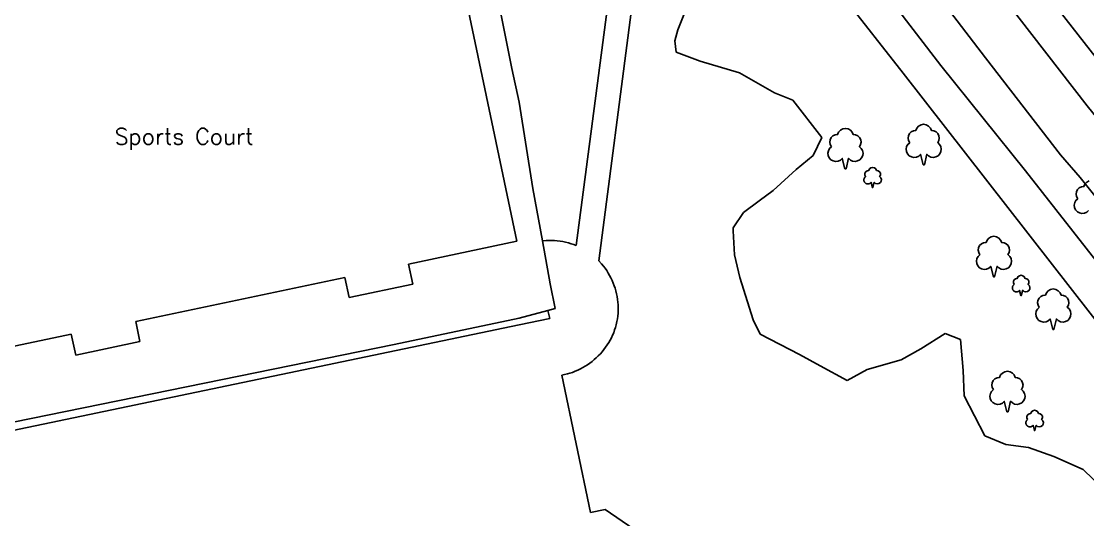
# Model space of a CAD drawing. Extents: x 427500 to 429848, y 434500 to 436505.
# Drawn here: x 428963.1 to 429042.1, y 435318.5 to 435355.4 of the extents above; entities that cross this region are included whole.
import ezdxf

# ---------------------------------------------------------------- set-up
doc = ezdxf.new("R2010")
doc.units = 0
doc.layers.add('LPTIP_Ex_Base', color=8, linetype='Continuous')
doc.styles.add('MtXpl_Romans', font='romans__.ttf')

msp = doc.modelspace()

# ---------------------------------------------------------------- linework, layer by layer
at = {"layer": 'LPTIP_Ex_Base', "color": 251, "true_color": 0x636466}
for p, q in [((429028.45, 435351.55), (429014.98, 435368.78)), ((428994.55, 435364.151), (428999.831, 435339.096)), ((428998.372, 435357.363), (428999.45, 435351.9)), ((429004.23, 435338.77), (429006.642, 435357.327)), ((429005.89, 435337.65), (429008.29, 435356.07)), ((429011.753, 435354.771), (429012.293, 435356.124)), ((429011.534, 435353.937), (429011.753, 435354.771)), ((429011.628, 435353.099), (429011.534, 435353.937)), ((429013.398, 435352.449), (429011.628, 435353.099)), ((428999.45, 435351.9), (429000, 435349.4)), ((429016.315, 435351.576), (429013.398, 435352.449)), ((429018.911, 435350.08), (429016.315, 435351.576)), ((429051.15, 435322.35), (429028.45, 435351.55)), ((429000, 435349.4), (429001, 435343)), ((429020.264, 435349.54), (429018.911, 435350.08)), ((429022.426, 435346.794), (429020.264, 435349.54)), ((429021.781, 435345.442), (429022.426, 435346.794)), ((429020.513, 435344.412), (429021.781, 435345.442)), ((429018.821, 435342.865), (429020.513, 435344.412)), ((429001, 435343), (429001.72, 435339.12)), ((429017.776, 435342.089), (429018.821, 435342.865)), ((429016.604, 435341.219), (429017.776, 435342.089)), ((429015.858, 435340.078), (429016.604, 435341.219)), ((429015.855, 435339.869), (429015.858, 435340.078)), ((429001.72, 435339.12), (429001.99, 435339.14)), ((429001.72, 435339.12), (429002.3, 435335.95)), ((429001.99, 435339.14), (429002.2, 435339.15)), ((429002.2, 435339.15), (429002.41, 435339.15)), ((429002.41, 435339.15), (429002.62, 435339.14)), ((429002.62, 435339.14), (429002.82, 435339.13)), ((429002.82, 435339.13), (429003.03, 435339.1)), ((429015.937, 435338.09), (429015.855, 435339.869)), ((428999.831, 435339.096), (428991.803, 435337.404)), ((429003.03, 435339.1), (429003.24, 435339.07)), ((429003.24, 435339.07), (429003.44, 435339.02)), ((429003.44, 435339.02), (429003.64, 435338.97)), ((429003.64, 435338.97), (429003.84, 435338.91)), ((429003.84, 435338.91), (429004.04, 435338.85)), ((429004.04, 435338.85), (429004.23, 435338.77)), ((429005.89, 435337.65), (429006.1, 435337.42)), ((429016.335, 435336.412), (429015.937, 435338.09)), ((428991.803, 435337.404), (428992.115, 435335.926)), ((429006.1, 435337.42), (429006.24, 435337.26)), ((429006.24, 435337.26), (429006.36, 435337.09)), ((429006.36, 435337.09), (429006.48, 435336.92)), ((429006.48, 435336.92), (429006.59, 435336.74)), ((429006.59, 435336.74), (429006.69, 435336.56)), ((428987.088, 435336.418), (428971.595, 435333.153)), ((428987.402, 435334.933), (428987.088, 435336.418)), ((429002.3, 435335.95), (429002.66, 435334.1)), ((429006.69, 435336.56), (429006.79, 435336.38)), ((429006.79, 435336.38), (429006.88, 435336.19)), ((429006.88, 435336.19), (429006.96, 435336)), ((429006.96, 435336), (429007.03, 435335.8)), ((429017.341, 435333.262), (429016.335, 435336.412)), ((428992.115, 435335.926), (428987.402, 435334.933)), ((429007.03, 435335.8), (429007.1, 435335.61)), ((429007.1, 435335.61), (429007.16, 435335.41)), ((429007.16, 435335.41), (429007.21, 435335.2)), ((429007.21, 435335.2), (429007.25, 435335)), ((429007.25, 435335), (429007.28, 435334.79)), ((429007.28, 435334.79), (429007.31, 435334.59)), ((429007.31, 435334.59), (429007.32, 435334.38)), ((429007.32, 435334.38), (429007.33, 435334.17)), ((429002.13, 435333.96), (429000, 435333.4)), ((429002.66, 435334.1), (429002.13, 435333.96)), ((429002.28, 435333.38), (429002.13, 435333.96)), ((429007.32, 435333.76), (429007.3, 435333.55)), ((429007.33, 435333.97), (429007.32, 435333.76)), ((429007.33, 435334.17), (429007.33, 435333.97)), ((428958.72, 435324.3), (429000, 435332.9)), ((428971.595, 435333.153), (428971.908, 435331.669)), ((429000, 435333.4), (428990.75, 435331.45)), ((429000, 435332.9), (429002.28, 435333.38)), ((429007.19, 435332.91), (429007.13, 435332.71)), ((429007.24, 435333.14), (429007.19, 435332.91)), ((429007.28, 435333.34), (429007.24, 435333.14)), ((429007.3, 435333.55), (429007.28, 435333.34)), ((429017.851, 435332.209), (429017.341, 435333.262)), ((428966.823, 435332.207), (428958.851, 435330.527)), ((428967.148, 435330.665), (428966.823, 435332.207)), ((429006.92, 435332.13), (429006.83, 435331.95)), ((429007, 435332.32), (429006.92, 435332.13)), ((429007.07, 435332.52), (429007, 435332.32)), ((429007.13, 435332.71), (429007.07, 435332.52)), ((429020.76, 435330.709), (429017.851, 435332.209)), ((429031.552, 435332.247), (429029.76, 435331.119)), ((429032.697, 435331.815), (429031.552, 435332.247)), ((428990.75, 435331.45), (428958.4, 435324.84)), ((428971.908, 435331.669), (428967.148, 435330.665)), ((429006.4, 435331.24), (429006.27, 435331.07)), ((429006.52, 435331.41), (429006.4, 435331.24)), ((429006.63, 435331.58), (429006.52, 435331.41)), ((429006.73, 435331.76), (429006.63, 435331.58)), ((429006.83, 435331.95), (429006.73, 435331.76)), ((429032.877, 435329.512), (429032.697, 435331.815)), ((429005.71, 435330.46), (429005.56, 435330.32)), ((429005.86, 435330.61), (429005.71, 435330.46)), ((429006.01, 435330.76), (429005.86, 435330.61)), ((429006.14, 435330.91), (429006.01, 435330.76)), ((429006.27, 435331.07), (429006.14, 435330.91)), ((429022.291, 435329.874), (429020.76, 435330.709)), ((429029.76, 435331.119), (429028.285, 435330.301)), ((429004.53, 435329.63), (429004.34, 435329.54)), ((429004.71, 435329.73), (429004.53, 435329.63)), ((429004.89, 435329.83), (429004.71, 435329.73)), ((429005.06, 435329.94), (429004.89, 435329.83)), ((429005.23, 435330.06), (429005.06, 435329.94)), ((429005.4, 435330.19), (429005.23, 435330.06)), ((429005.56, 435330.32), (429005.4, 435330.19)), ((429024.292, 435328.782), (429022.291, 435329.874)), ((429028.285, 435330.301), (429025.766, 435329.6)), ((429003.36, 435329.21), (429003.16, 435329.17)), ((429003.16, 435329.17), (429005.28, 435318.99)), ((429003.57, 435329.26), (429003.36, 435329.21)), ((429003.76, 435329.32), (429003.57, 435329.26)), ((429003.96, 435329.38), (429003.76, 435329.32)), ((429004.15, 435329.46), (429003.96, 435329.38)), ((429004.34, 435329.54), (429004.15, 435329.46)), ((429025.766, 435329.6), (429024.292, 435328.782)), ((429032.958, 435327.628), (429032.877, 435329.512)), ((429034.49, 435324.681), (429032.958, 435327.628)), ((429036.051, 435324.034), (429034.49, 435324.681)), ((429037.721, 435323.804), (429036.051, 435324.034)), ((429039.595, 435323.153), (429037.721, 435323.804)), ((429041.779, 435322.184), (429039.595, 435323.153)), ((429045.603, 435318.476), (429041.779, 435322.184)), ((429005.28, 435318.99), (429006.36, 435319.21)), ((429006.36, 435319.21), (429008.5, 435317.77))]:
    msp.add_line(p, q, dxfattribs=at)
at = {"layer": 'LPTIP_Ex_Base', "color": 251, "true_color": 0x636466, "flags": 128}
for points in [[(429013.683, 435375.215), (429017.739, 435369.711), (429020.777, 435365.748), (429025.832, 435359.19), (429031.242, 435352.113), (429037.492, 435344.311), (429043.246, 435336.967)], [(429027.582, 435367.678), (429033.877, 435359.736), (429042.074, 435349.126), (429050.025, 435339.321), (429057.534, 435329.286), (429068.193, 435315.82), (429078.189, 435302.886), (429086.173, 435292.733), (429092.616, 435284.729), (429099.559, 435275.712), (429104.502, 435269.083), (429111.211, 435260.803), (429118.468, 435251.344), (429130.985, 435235.029)], [(429024.562, 435365.682), (429028.875, 435360.102), (429034.55, 435352.681), (429040.104, 435345.508), (429041.544, 435343.809), (429045.752, 435338.568), (429047.77, 435336.078)], [(429036.237, 435361.019), (429043.178, 435352.12)]]:
    msp.add_lwpolyline(points, dxfattribs=at)
at = {"layer": 'LPTIP_Ex_Base', "color": 251, "true_color": 0x636466}
for points in [[(429023.126, 435346.097), (429022.99, 435345.969), (429022.901, 435345.806), (429022.866, 435345.623), (429022.888, 435345.439), (429022.967, 435345.27), (429023.094, 435345.134), (429023.256, 435345.043), (429023.439, 435345.007), (429023.624, 435345.028), (429023.793, 435345.106), (429023.93, 435345.232), (429023.931, 435345.235), (429024.132, 435344.461), (429024.212, 435344.461), (429024.393, 435345.244), (429024.393, 435345.244), (429024.529, 435345.113), (429024.699, 435345.031), (429024.885, 435345.007), (429025.07, 435345.041), (429025.236, 435345.131), (429025.364, 435345.269), (429025.444, 435345.439), (429025.467, 435345.626), (429025.43, 435345.811), (429025.338, 435345.975), (429025.199, 435346.102), (429025.287, 435346.259), (429025.319, 435346.436), (429025.294, 435346.615), (429025.212, 435346.775), (429025.083, 435346.901), (429024.92, 435346.979), (429024.741, 435347), (429024.741, 435347), (429024.664, 435347.184), (429024.531, 435347.331), (429024.356, 435347.427), (429024.16, 435347.461), (429023.964, 435347.427), (429023.789, 435347.331), (429023.656, 435347.184), (429023.579, 435347), (429023.399, 435346.978), (429023.236, 435346.9), (429023.107, 435346.773), (429023.025, 435346.611), (429023.001, 435346.431), (429023.036, 435346.254), (429023.126, 435346.097)], [(429028.926, 435346.397), (429028.79, 435346.269), (429028.701, 435346.106), (429028.666, 435345.923), (429028.688, 435345.739), (429028.767, 435345.57), (429028.894, 435345.434), (429029.056, 435345.343), (429029.239, 435345.307), (429029.424, 435345.328), (429029.593, 435345.406), (429029.73, 435345.532), (429029.731, 435345.535), (429029.932, 435344.761), (429030.012, 435344.761), (429030.193, 435345.544), (429030.193, 435345.544), (429030.329, 435345.413), (429030.499, 435345.331), (429030.685, 435345.307), (429030.87, 435345.341), (429031.036, 435345.431), (429031.164, 435345.569), (429031.244, 435345.739), (429031.267, 435345.926), (429031.23, 435346.111), (429031.138, 435346.275), (429030.999, 435346.402), (429031.087, 435346.559), (429031.119, 435346.736), (429031.094, 435346.915), (429031.012, 435347.075), (429030.883, 435347.201), (429030.72, 435347.279), (429030.541, 435347.3), (429030.541, 435347.3), (429030.464, 435347.484), (429030.331, 435347.631), (429030.156, 435347.727), (429029.96, 435347.761), (429029.764, 435347.727), (429029.589, 435347.631), (429029.456, 435347.484), (429029.379, 435347.3), (429029.199, 435347.278), (429029.036, 435347.2), (429028.907, 435347.073), (429028.825, 435346.911), (429028.801, 435346.731), (429028.836, 435346.554), (429028.926, 435346.397)], [(429025.663, 435343.887), (429025.648, 435343.876), (429025.634, 435343.864), (429025.62, 435343.852), (429025.608, 435343.838), (429025.596, 435343.824), (429025.585, 435343.808), (429025.575, 435343.793), (429025.566, 435343.776), (429025.558, 435343.759), (429025.551, 435343.742), (429025.545, 435343.724), (429025.54, 435343.706), (429025.537, 435343.688), (429025.535, 435343.669), (429025.533, 435343.651), (429025.533, 435343.632), (429025.534, 435343.613), (429025.537, 435343.595), (429025.54, 435343.576), (429025.545, 435343.558), (429025.55, 435343.541), (429025.557, 435343.523), (429025.565, 435343.506), (429025.574, 435343.49), (429025.584, 435343.474), (429025.595, 435343.459), (429025.607, 435343.444), (429025.619, 435343.431), (429025.633, 435343.418), (429025.647, 435343.406), (429025.662, 435343.395), (429025.678, 435343.385), (429025.694, 435343.376), (429025.711, 435343.367), (429025.729, 435343.36), (429025.746, 435343.355), (429025.764, 435343.35), (429025.783, 435343.346), (429025.801, 435343.344), (429025.82, 435343.342), (429025.838, 435343.342), (429025.857, 435343.343), (429025.876, 435343.345), (429025.894, 435343.349), (429025.912, 435343.353), (429025.93, 435343.359), (429025.947, 435343.365), (429025.964, 435343.373), (429025.981, 435343.382), (429025.997, 435343.392), (429026.012, 435343.403), (429026.027, 435343.414), (429026.04, 435343.427), (429026.053, 435343.441), (429026.065, 435343.455), (429026.066, 435343.456), (429026.167, 435343.069), (429026.194, 435343.069), (429026.297, 435343.461), (429026.297, 435343.461), (429026.395, 435343.377), (429026.52, 435343.343), (429026.647, 435343.364), (429026.753, 435343.436), (429026.819, 435343.547), (429026.832, 435343.676), (429026.79, 435343.797), (429026.7, 435343.89), (429026.754, 435344.003), (429026.752, 435344.129), (429026.695, 435344.241), (429026.595, 435344.316), (429026.471, 435344.339), (429026.413, 435344.458), (429026.309, 435344.54), (429026.181, 435344.569), (429026.052, 435344.54), (429025.948, 435344.458), (429025.89, 435344.339), (429025.766, 435344.316), (429025.665, 435344.24), (429025.608, 435344.127), (429025.608, 435344.001), (429025.663, 435343.887)], [(429042.214, 435343.577), (429042.039, 435343.481), (429041.906, 435343.334), (429041.829, 435343.15), (429041.649, 435343.128), (429041.486, 435343.05), (429041.357, 435342.923), (429041.275, 435342.761), (429041.251, 435342.581), (429041.286, 435342.404), (429041.376, 435342.247)], [(429041.376, 435342.247), (429041.24, 435342.119), (429041.151, 435341.956), (429041.116, 435341.773), (429041.138, 435341.589), (429041.217, 435341.42), (429041.344, 435341.284), (429041.506, 435341.193), (429041.689, 435341.157), (429041.874, 435341.178), (429042.043, 435341.256), (429042.18, 435341.382)], [(429034.126, 435338.097), (429033.99, 435337.969), (429033.901, 435337.806), (429033.866, 435337.623), (429033.888, 435337.439), (429033.967, 435337.27), (429034.094, 435337.134), (429034.256, 435337.043), (429034.439, 435337.007), (429034.624, 435337.028), (429034.793, 435337.106), (429034.93, 435337.232), (429034.931, 435337.235), (429035.132, 435336.461), (429035.212, 435336.461), (429035.393, 435337.244), (429035.393, 435337.244), (429035.529, 435337.113), (429035.699, 435337.031), (429035.885, 435337.007), (429036.07, 435337.041), (429036.236, 435337.131), (429036.364, 435337.269), (429036.444, 435337.439), (429036.467, 435337.626), (429036.43, 435337.811), (429036.338, 435337.975), (429036.199, 435338.102), (429036.287, 435338.259), (429036.319, 435338.436), (429036.294, 435338.615), (429036.212, 435338.775), (429036.083, 435338.901), (429035.92, 435338.979), (429035.741, 435339), (429035.741, 435339), (429035.664, 435339.184), (429035.531, 435339.331), (429035.356, 435339.427), (429035.16, 435339.461), (429034.964, 435339.427), (429034.789, 435339.331), (429034.656, 435339.184), (429034.579, 435339), (429034.399, 435338.978), (429034.236, 435338.9), (429034.107, 435338.773), (429034.025, 435338.611), (429034.001, 435338.431), (429034.036, 435338.254), (429034.126, 435338.097)], [(429036.663, 435335.887), (429036.648, 435335.876), (429036.634, 435335.864), (429036.62, 435335.852), (429036.608, 435335.838), (429036.596, 435335.824), (429036.585, 435335.808), (429036.575, 435335.793), (429036.566, 435335.776), (429036.558, 435335.759), (429036.551, 435335.742), (429036.545, 435335.724), (429036.54, 435335.706), (429036.537, 435335.688), (429036.535, 435335.669), (429036.533, 435335.651), (429036.533, 435335.632), (429036.534, 435335.613), (429036.537, 435335.595), (429036.54, 435335.576), (429036.545, 435335.558), (429036.55, 435335.541), (429036.557, 435335.523), (429036.565, 435335.506), (429036.574, 435335.49), (429036.584, 435335.474), (429036.595, 435335.459), (429036.607, 435335.444), (429036.619, 435335.431), (429036.633, 435335.418), (429036.647, 435335.406), (429036.662, 435335.395), (429036.678, 435335.385), (429036.694, 435335.376), (429036.711, 435335.367), (429036.729, 435335.36), (429036.746, 435335.355), (429036.764, 435335.35), (429036.783, 435335.346), (429036.801, 435335.344), (429036.82, 435335.342), (429036.838, 435335.342), (429036.857, 435335.343), (429036.876, 435335.345), (429036.894, 435335.349), (429036.912, 435335.353), (429036.93, 435335.359), (429036.947, 435335.365), (429036.964, 435335.373), (429036.981, 435335.382), (429036.997, 435335.392), (429037.012, 435335.403), (429037.027, 435335.414), (429037.04, 435335.427), (429037.053, 435335.441), (429037.065, 435335.455), (429037.066, 435335.456), (429037.167, 435335.069), (429037.194, 435335.069), (429037.297, 435335.461), (429037.297, 435335.461), (429037.395, 435335.377), (429037.52, 435335.343), (429037.647, 435335.364), (429037.753, 435335.436), (429037.819, 435335.547), (429037.832, 435335.676), (429037.79, 435335.797), (429037.7, 435335.89), (429037.754, 435336.003), (429037.752, 435336.129), (429037.695, 435336.241), (429037.595, 435336.316), (429037.471, 435336.339), (429037.413, 435336.458), (429037.309, 435336.54), (429037.181, 435336.569), (429037.052, 435336.54), (429036.948, 435336.458), (429036.89, 435336.339), (429036.766, 435336.316), (429036.665, 435336.24), (429036.608, 435336.127), (429036.608, 435336.001), (429036.663, 435335.887)], [(429038.526, 435334.197), (429038.39, 435334.069), (429038.301, 435333.906), (429038.266, 435333.723), (429038.288, 435333.539), (429038.367, 435333.37), (429038.494, 435333.234), (429038.656, 435333.143), (429038.839, 435333.107), (429039.024, 435333.128), (429039.193, 435333.206), (429039.33, 435333.332), (429039.331, 435333.335), (429039.532, 435332.561), (429039.612, 435332.561), (429039.793, 435333.344), (429039.793, 435333.344), (429039.929, 435333.213), (429040.099, 435333.131), (429040.285, 435333.107), (429040.47, 435333.141), (429040.636, 435333.231), (429040.764, 435333.369), (429040.844, 435333.539), (429040.867, 435333.726), (429040.83, 435333.911), (429040.738, 435334.075), (429040.599, 435334.202), (429040.687, 435334.359), (429040.719, 435334.536), (429040.694, 435334.715), (429040.612, 435334.875), (429040.483, 435335.001), (429040.32, 435335.079), (429040.141, 435335.1), (429040.141, 435335.1), (429040.064, 435335.284), (429039.931, 435335.431), (429039.756, 435335.527), (429039.56, 435335.561), (429039.364, 435335.527), (429039.189, 435335.431), (429039.056, 435335.284), (429038.979, 435335.1), (429038.799, 435335.078), (429038.636, 435335), (429038.507, 435334.873), (429038.425, 435334.711), (429038.401, 435334.531), (429038.436, 435334.354), (429038.526, 435334.197)], [(429035.126, 435328.097), (429034.99, 435327.969), (429034.901, 435327.806), (429034.866, 435327.623), (429034.888, 435327.439), (429034.967, 435327.27), (429035.094, 435327.134), (429035.256, 435327.043), (429035.439, 435327.007), (429035.624, 435327.028), (429035.793, 435327.106), (429035.93, 435327.232), (429035.931, 435327.235), (429036.132, 435326.461), (429036.212, 435326.461), (429036.393, 435327.244), (429036.393, 435327.244), (429036.529, 435327.113), (429036.699, 435327.031), (429036.885, 435327.007), (429037.07, 435327.041), (429037.236, 435327.131), (429037.364, 435327.269), (429037.444, 435327.439), (429037.467, 435327.626), (429037.43, 435327.811), (429037.338, 435327.975), (429037.199, 435328.102), (429037.287, 435328.259), (429037.319, 435328.436), (429037.294, 435328.615), (429037.212, 435328.775), (429037.083, 435328.901), (429036.92, 435328.979), (429036.741, 435329), (429036.741, 435329), (429036.664, 435329.184), (429036.531, 435329.331), (429036.356, 435329.427), (429036.16, 435329.461), (429035.964, 435329.427), (429035.789, 435329.331), (429035.656, 435329.184), (429035.579, 435329), (429035.399, 435328.978), (429035.236, 435328.9), (429035.107, 435328.773), (429035.025, 435328.611), (429035.001, 435328.431), (429035.036, 435328.254), (429035.126, 435328.097)], [(429037.663, 435325.887), (429037.648, 435325.876), (429037.634, 435325.864), (429037.62, 435325.852), (429037.608, 435325.838), (429037.596, 435325.824), (429037.585, 435325.808), (429037.575, 435325.793), (429037.566, 435325.776), (429037.558, 435325.759), (429037.551, 435325.742), (429037.545, 435325.724), (429037.54, 435325.706), (429037.537, 435325.688), (429037.535, 435325.669), (429037.533, 435325.651), (429037.533, 435325.632), (429037.534, 435325.613), (429037.537, 435325.595), (429037.54, 435325.576), (429037.545, 435325.558), (429037.55, 435325.541), (429037.557, 435325.523), (429037.565, 435325.506), (429037.574, 435325.49), (429037.584, 435325.474), (429037.595, 435325.459), (429037.607, 435325.444), (429037.619, 435325.431), (429037.633, 435325.418), (429037.647, 435325.406), (429037.662, 435325.395), (429037.678, 435325.385), (429037.694, 435325.376), (429037.711, 435325.367), (429037.729, 435325.36), (429037.746, 435325.355), (429037.764, 435325.35), (429037.783, 435325.346), (429037.801, 435325.344), (429037.82, 435325.342), (429037.838, 435325.342), (429037.857, 435325.343), (429037.876, 435325.345), (429037.894, 435325.349), (429037.912, 435325.353), (429037.93, 435325.359), (429037.947, 435325.365), (429037.964, 435325.373), (429037.981, 435325.382), (429037.997, 435325.392), (429038.012, 435325.403), (429038.027, 435325.414), (429038.04, 435325.427), (429038.053, 435325.441), (429038.065, 435325.455), (429038.066, 435325.456), (429038.167, 435325.069), (429038.194, 435325.069), (429038.297, 435325.461), (429038.297, 435325.461), (429038.395, 435325.377), (429038.52, 435325.343), (429038.647, 435325.364), (429038.753, 435325.436), (429038.819, 435325.547), (429038.832, 435325.676), (429038.79, 435325.797), (429038.7, 435325.89), (429038.754, 435326.003), (429038.752, 435326.129), (429038.695, 435326.241), (429038.595, 435326.316), (429038.471, 435326.339), (429038.413, 435326.458), (429038.309, 435326.54), (429038.181, 435326.569), (429038.052, 435326.54), (429037.948, 435326.458), (429037.89, 435326.339), (429037.766, 435326.316), (429037.665, 435326.24), (429037.608, 435326.127), (429037.608, 435326.001), (429037.663, 435325.887)]]:
    msp.add_lwpolyline(points, dxfattribs=at)

# ---------------------------------------------------------------- texts
at = {"layer": 'LPTIP_Ex_Base', "color": 251, "true_color": 0x636466, "style": 'MtXpl_Romans'}
msp.add_text('Sports Court', height=1.2, dxfattribs=at).set_placement((428970.034, 435346.263))

doc.saveas('drawing.dxf')
